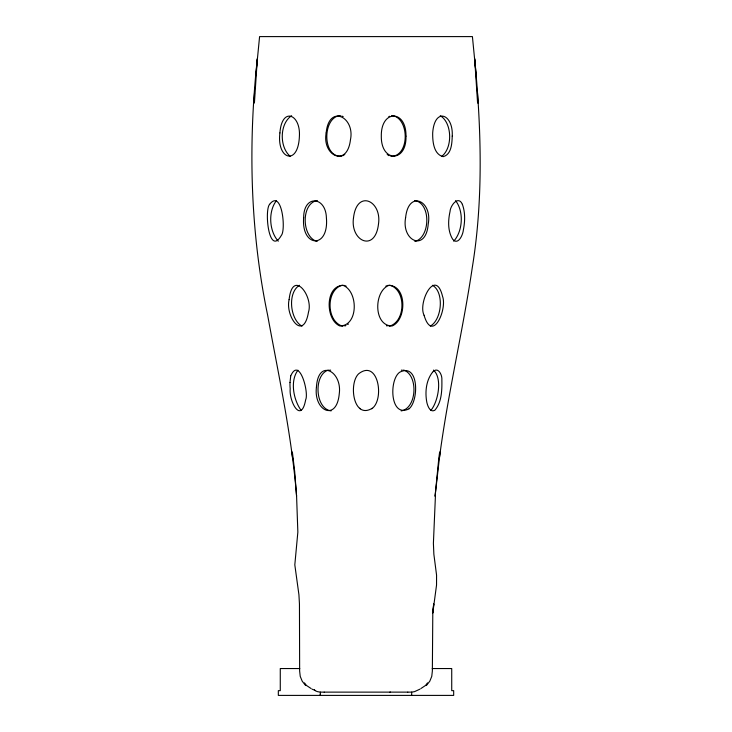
<?xml version="1.0" encoding="UTF-8"?>
<svg xmlns="http://www.w3.org/2000/svg" width="732" height="732" viewBox="0 0 732 732"><rect width="100%" height="100%" fill="white"/><g stroke="black" fill="none" stroke-linecap="round" stroke-linejoin="round"><path stroke-width="1.1" d="M290 382.479L290.723 375.964M315.208 690.615L314.403 689.736M254.516 93.147L253.922 102.956L254.416 102.956L257.335 58.716C248.075 144.231 250.115 230.964 267.665 315.318C278.563 375.425 291.793 435.32 296.597 496.342L294.712 471.719L292.379 452.102L291.803 452.102L292.69 458.799M435.394 496.735L433.399 543.327L433.866 554.234L436.565 575.123L436.537 585.088L432.795 613.004L432.356 671.061L431.761 676.377L429.803 681.19L426.436 685.454M255.88 74.508L259.586 36.6L472.414 36.6L476.12 74.508M439.31 458.799L435.064 496.342L438.761 458.799L439.621 452.102L440.197 452.102L439.31 458.799C447.673 394.585 462.816 331.505 472.296 267.473C483.559 198.427 481.226 128.1 474.665 58.716L477.584 102.956L478.078 102.956L477.484 93.147M290.796 375.745C299.48 356.347 309.096 392.773 305.656 399.809C301.108 424.523 288.93 401.292 290.192 388.774A24.101 11.675 81.3 0 1 290 382.479M269.641 204.31C264.197 209.965 268.781 257.179 281.326 235.439C286.102 230.031 281.976 188.472 269.641 204.301M432.548 372.185C425.978 380.613 424.889 392.343 426.875 402.563C427.708 406.104 430.151 412.821 434.771 410.313C441.881 402.197 442.037 390.01 441.863 379.698C442.32 374.912 438.01 366.21 432.841 371.92M427.515 682.901L425.521 685.454L420.946 688.51M409.051 408.785C418.86 400.871 419.162 362.404 399.764 372.185C388.82 379.679 390.019 418.375 408.941 408.868M371.737 408.785C384.959 399.782 378.197 358.314 358.57 373.869C348.423 383.641 353.41 419.948 372.295 408.227M347.737 324.514L348.386 324.066M343.006 155.66L344.809 154.434M430.828 410.451C438.303 401.694 442.604 378.069 433.481 370.081M276.458 200.632C268.031 211.319 269.074 231.147 278.288 241.203M297.924 370.2C289.781 381.098 293.569 400.065 301.172 410.451M453.712 241.203C462.88 231.175 463.997 211.264 455.542 200.632M441.634 156.419C452.834 148.093 452.239 122.738 440.261 115.72M420.031 689.123L414.513 691.649L411.695 692.124L411.695 695.4M344.818 325.987L345.916 325.548M388.82 116.598L389.634 116.269M341.917 156.099C322.309 158.387 322.107 118.291 339.474 115.61M385.828 286.166L386.725 285.819M388.756 285.416C373.713 291.428 373.402 325.85 392.068 325.987C406.974 319.966 407.157 284.181 387.722 285.416M291.62 115.738C279.459 123.571 279.267 147.425 290.366 156.419M430.306 326.088C442 319.683 444.379 292.068 432.511 285.288M299.461 285.288C287.209 292.699 290.073 319.674 301.987 326.143M328.394 370.017C313.278 374.784 315.099 408.978 331.129 410.881M414.861 241.45C430.462 237.598 431.24 202.746 414.522 200.513M401.328 370.2L402.207 370.081M391.547 115.738L392.526 115.61M342.329 285.16C325.584 289.707 326.188 321.934 342.887 326.243M389.113 326.243C405.83 322.025 406.416 289.671 389.671 285.16M320.314 692.124L324.175 692.124M407.825 692.124L411.686 692.124M324.203 692.124L407.797 692.124M389.9 692.124L390.467 692.115M299.781 668.545L280.274 668.545L280.274 690.66L278.325 690.66L278.325 695.4L453.675 695.4L453.675 690.66L451.726 690.66L451.726 668.545L432.219 668.545M340.197 115.702L340.819 115.784M390.888 156.419C409.71 156.41 409.664 118.868 392.645 115.592M344.278 285.416C324.862 284.236 324.971 319.829 339.932 325.987C358.598 325.713 358.277 291.455 343.244 285.416M317.331 200.495C300.77 203.212 301.584 237.397 317.139 241.45M329.72 370.072L330.672 370.2M403.607 370.017C418.439 374.967 417.075 408.182 401.173 410.917M345.175 285.773L346.172 286.166M342.109 116.168L343.18 116.598M386.405 325.676L387.182 325.987M311.969 689.123L314.394 690.111M311.054 688.51L306.479 685.454L304.485 682.901M387.191 154.434L388.994 155.66M359.705 408.227L360.263 408.785M305.564 685.454L302.197 681.19L300.239 676.377L299.644 671.061L299.452 604.037L298.921 594.732L294.813 564.839L297.851 532.118L296.606 496.735M462.359 204.301C458.278 194.968 450.253 205.701 450.024 211.594C448.011 220.661 447.682 231.038 452.66 239.218C458.049 245.778 462.88 234.963 463.319 230.241C465.021 221.723 465.415 212.573 462.359 204.31M424.038 315.172C417.743 302.572 435.531 267.29 442.54 296.359C447.444 309.142 432.484 343.61 424.075 315.318M320.305 694.32L320.305 695.373L320.305 692.124L317.487 691.649A131.495 34.935 90 0 1 315.3 690.66M316.425 387.274C313.516 410.881 336.693 422.154 339.273 393.697C342.338 371.325 318.1 357.866 316.425 387.274M452.239 136.134C451.955 143.252 451.58 154.553 443.125 156.666C433.49 154.178 432.557 141.148 432.685 132.922C434.534 106.762 453.447 113.762 452.239 136.134M303.661 217.706C301.108 247.69 329.153 249.319 326.399 217.706C325.713 196.085 303.606 194.575 303.661 217.706M289.113 299.608C285.077 316.032 303.377 342.411 308.501 312.052C313.516 296.259 292.516 268.214 289.113 299.608M405.986 136.134C406.772 162.797 380.887 162.559 381.308 136.134C380.869 109.361 406.406 109.407 405.986 136.134M279.917 132.922C276.504 159.622 298.29 166.484 299.406 136.134C300.687 114.009 281.765 106.515 279.917 132.922M353.519 217.706C349.951 241.167 375.123 252.897 378.481 224.129C382.049 200.669 356.877 188.938 353.519 217.706M326.17 132.922C321.897 155.715 347.124 168.076 350.463 139.73C355.212 117.01 328.86 103.679 326.17 132.922M405.601 217.706C401.255 241.112 425.951 252.43 428.22 224.129C432.667 200.595 408.474 189.414 405.601 217.706M433.655 604.037L432.822 613.004L433.701 604.037"/></g></svg>
